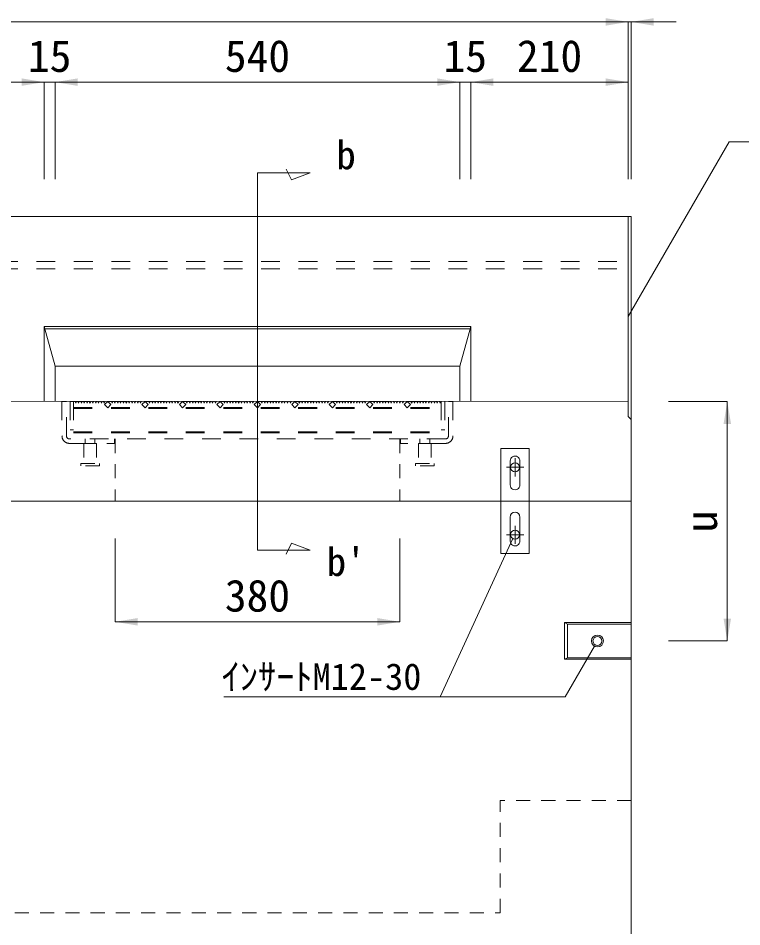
# Model space of a CAD drawing. Units: millimetres at full size. Extents: x 50430 to 101606, y 69050 to 91573.
# Drawn here: x 95317 to 96284, y 86628 to 87842 of the extents above; entities that cross this region are included whole.
import ezdxf
from ezdxf.enums import TextEntityAlignment as Align

# ---------------------------------------------------------------- set-up
doc = ezdxf.new("R2010")
doc.units = ezdxf.units.MM
doc.header["$LTSCALE"] = 50
for name, pattern in [('USER1', [0.675, 0.375, -0.3]), ('USER3', [1, 0.5, -0.5]), ('USER4', [0.675, 0.375, -0.3]), ('USER5', [1, 0.5, -0.5])]:
    doc.linetypes.add(name, pattern=pattern)
for name, color, linetype, lineweight in [('インサート', 3, 'USER1', 9), ('グレーチング', 7, 'USER1', 5), ('ジョイントプレート', 3, 'Continuous', 9), ('寸法線', 7, 'Continuous', 13), ('引出線', 4, 'Continuous', 13), ('本体', 2, 'Continuous', 9), ('補助線', 8, 'Continuous', 9), ('ｲﾝｻｰﾄ', 3, 'Continuous', 9)]:
    doc.layers.add(name, color=color, linetype=linetype, lineweight=lineweight)
doc.styles.add('ＭＳ ゴシック', font='')
doc.styles.get('ＭＳ ゴシック').set_extended_font_data('MS Gothic')

# ---------------------------------------------------------------- blocks, each defined once
blk = doc.blocks.new('filled_arrow')
at = {"color": 0, "linetype": 'Continuous', "lineweight": -2}
blk.add_solid([(7.5, 1.25), (0, 0), (7.5, -1.25)], dxfattribs=at)

msp = doc.modelspace()

# ---------------------------------------------------------------- hatches: boundary and pattern name
at = {"layer": '引出線'}
msp.add_hatch(color=256, dxfattribs=at).paths.add_polyline_path([(96086.98, 87002.59), (96086.21, 87001.65), (96086.56, 87001.45)])

# ---------------------------------------------------------------- linework, layer by layer
at = {"layer": 'インサート', "linetype": 'USER4'}
for p, q in [((95404.98, 87273.47), (95404.98, 87246.47)), ((95404.98, 87273.47), (95421.98, 87273.47)), ((95421.98, 87273.47), (95421.98, 87246.47)), ((95851.98, 87273.47), (95851.98, 87246.47)), ((95851.98, 87273.47), (95868.98, 87273.47)), ((95868.98, 87273.47), (95868.98, 87246.47)), ((95400.98, 87243.47), (95400.98, 87246.47)), ((95400.98, 87246.47), (95425.98, 87246.47)), ((95425.98, 87243.47), (95400.98, 87243.47)), ((95425.98, 87246.47), (95425.98, 87243.47)), ((95847.98, 87243.47), (95847.98, 87246.47)), ((95847.98, 87246.47), (95872.98, 87246.47)), ((95872.98, 87243.47), (95847.98, 87243.47)), ((95872.98, 87246.47), (95872.98, 87243.47))]:
    msp.add_line(p, q, dxfattribs=at)
at = {"layer": 'インサート', "linetype": 'Continuous'}
for radius in [8, 6]:
    msp.add_circle((96090.98, 87009.52), radius, dxfattribs=at)
at = {"layer": 'グレーチング', "linetype": 'USER3'}
for p, q in [((95375.98, 87329.47), (95375.98, 87283.47)), ((95375.98, 87329.47), (95381.98, 87329.47)), ((95381.98, 87283.47), (95381.98, 87329.47)), ((95386.98, 87329.47), (95386.98, 87291.47)), ((95386.98, 87329.47), (95886.98, 87329.47)), ((95391.48, 87329.47), (95391.48, 87279.47)), ((95393.48, 87329.47), (95394.38, 87327.37)), ((95394.38, 87327.37), (95395.28, 87329.47)), ((95397.28, 87329.47), (95398.18, 87327.37)), ((95398.18, 87327.37), (95399.08, 87329.47)), ((95401.08, 87329.47), (95401.98, 87327.37)), ((95401.98, 87327.37), (95402.88, 87329.47)), ((95404.88, 87329.47), (95405.78, 87327.37)), ((95405.78, 87327.37), (95406.68, 87329.47)), ((95408.68, 87329.47), (95409.58, 87327.37)), ((95409.58, 87327.37), (95410.48, 87329.47)), ((95412.48, 87329.47), (95413.38, 87327.37)), ((95413.38, 87327.37), (95414.28, 87329.47)), ((95416.28, 87329.47), (95417.18, 87327.37)), ((95417.18, 87327.37), (95418.08, 87329.47)), ((95420.08, 87329.47), (95420.98, 87327.37)), ((95420.98, 87327.37), (95421.88, 87329.47)), ((95423.88, 87329.47), (95424.78, 87327.37)), ((95424.78, 87327.37), (95425.68, 87329.47)), ((95427.68, 87329.47), (95428.58, 87327.37)), ((95428.58, 87327.37), (95429.48, 87329.47)), ((95431.48, 87329.47), (95432.38, 87327.37)), ((95432.38, 87327.37), (95433.28, 87329.47)), ((95436.98, 87329.47), (95432.74, 87325.23)), ((95432.74, 87325.23), (95436.98, 87320.99)), ((95441.23, 87325.23), (95436.98, 87329.47)), ((95436.98, 87320.99), (95441.23, 87325.23)), ((95441.98, 87329.47), (95442.88, 87327.37)), ((95442.88, 87327.37), (95443.78, 87329.47)), ((95445.78, 87329.47), (95446.68, 87327.37)), ((95446.68, 87327.37), (95447.58, 87329.47)), ((95449.58, 87329.47), (95450.48, 87327.37)), ((95450.48, 87327.37), (95451.38, 87329.47)), ((95453.38, 87329.47), (95454.28, 87327.37)), ((95454.28, 87327.37), (95455.18, 87329.47)), ((95457.18, 87329.47), (95458.08, 87327.37)), ((95458.08, 87327.37), (95458.98, 87329.47)), ((95460.98, 87329.47), (95461.88, 87327.37)), ((95461.88, 87327.37), (95462.78, 87329.47)), ((95464.78, 87329.47), (95465.68, 87327.37)), ((95465.68, 87327.37), (95466.58, 87329.47)), ((95468.58, 87329.47), (95469.48, 87327.37)), ((95469.48, 87327.37), (95470.38, 87329.47)), ((95472.38, 87329.47), (95473.28, 87327.37)), ((95473.28, 87327.37), (95474.18, 87329.47)), ((95476.18, 87329.47), (95477.08, 87327.37)), ((95477.08, 87327.37), (95477.98, 87329.47)), ((95479.98, 87329.47), (95480.88, 87327.37)), ((95480.88, 87327.37), (95481.78, 87329.47)), ((95486.98, 87329.47), (95482.74, 87325.23)), ((95482.74, 87325.23), (95486.98, 87320.99)), ((95491.23, 87325.23), (95486.98, 87329.47)), ((95486.98, 87320.99), (95491.23, 87325.23)), ((95491.98, 87329.47), (95492.88, 87327.37)), ((95492.88, 87327.37), (95493.78, 87329.47)), ((95495.78, 87329.47), (95496.68, 87327.37)), ((95496.68, 87327.37), (95497.58, 87329.47)), ((95499.58, 87329.47), (95500.48, 87327.37)), ((95500.48, 87327.37), (95501.38, 87329.47)), ((95503.38, 87329.47), (95504.28, 87327.37)), ((95504.28, 87327.37), (95505.18, 87329.47)), ((95507.18, 87329.47), (95508.08, 87327.37)), ((95508.08, 87327.37), (95508.98, 87329.47)), ((95510.98, 87329.47), (95511.88, 87327.37)), ((95511.88, 87327.37), (95512.78, 87329.47)), ((95514.78, 87329.47), (95515.68, 87327.37)), ((95515.68, 87327.37), (95516.58, 87329.47)), ((95518.58, 87329.47), (95519.48, 87327.37)), ((95519.48, 87327.37), (95520.38, 87329.47)), ((95522.38, 87329.47), (95523.28, 87327.37)), ((95523.28, 87327.37), (95524.18, 87329.47)), ((95526.18, 87329.47), (95527.08, 87327.37)), ((95527.08, 87327.37), (95527.98, 87329.47)), ((95529.98, 87329.47), (95530.88, 87327.37)), ((95530.88, 87327.37), (95531.78, 87329.47)), ((95536.98, 87329.47), (95532.74, 87325.23)), ((95532.74, 87325.23), (95536.98, 87320.99)), ((95541.23, 87325.23), (95536.98, 87329.47)), ((95536.98, 87320.99), (95541.23, 87325.23)), ((95541.98, 87329.47), (95542.88, 87327.37)), ((95542.88, 87327.37), (95543.78, 87329.47)), ((95545.78, 87329.47), (95546.68, 87327.37)), ((95546.68, 87327.37), (95547.58, 87329.47)), ((95549.58, 87329.47), (95550.48, 87327.37)), ((95550.48, 87327.37), (95551.38, 87329.47)), ((95553.38, 87329.47), (95554.28, 87327.37)), ((95554.28, 87327.37), (95555.18, 87329.47)), ((95557.18, 87329.47), (95558.08, 87327.37)), ((95558.08, 87327.37), (95558.98, 87329.47)), ((95560.98, 87329.47), (95561.88, 87327.37)), ((95561.88, 87327.37), (95562.78, 87329.47)), ((95564.78, 87329.47), (95565.68, 87327.37)), ((95565.68, 87327.37), (95566.58, 87329.47)), ((95568.58, 87329.47), (95569.48, 87327.37)), ((95569.48, 87327.37), (95570.38, 87329.47)), ((95572.38, 87329.47), (95573.28, 87327.37)), ((95573.28, 87327.37), (95574.18, 87329.47)), ((95576.18, 87329.47), (95577.08, 87327.37)), ((95577.08, 87327.37), (95577.98, 87329.47)), ((95579.98, 87329.47), (95580.88, 87327.37)), ((95580.88, 87327.37), (95581.78, 87329.47)), ((95586.98, 87329.47), (95582.74, 87325.23)), ((95582.74, 87325.23), (95586.98, 87320.99)), ((95591.23, 87325.23), (95586.98, 87329.47)), ((95586.98, 87320.99), (95591.23, 87325.23)), ((95591.98, 87329.47), (95592.88, 87327.37)), ((95592.88, 87327.37), (95593.78, 87329.47)), ((95595.78, 87329.47), (95596.68, 87327.37)), ((95596.68, 87327.37), (95597.58, 87329.47)), ((95599.58, 87329.47), (95600.48, 87327.37)), ((95600.48, 87327.37), (95601.38, 87329.47)), ((95603.38, 87329.47), (95604.28, 87327.37)), ((95604.28, 87327.37), (95605.18, 87329.47)), ((95607.18, 87329.47), (95608.08, 87327.37)), ((95608.08, 87327.37), (95608.98, 87329.47)), ((95610.98, 87329.47), (95611.88, 87327.37)), ((95611.88, 87327.37), (95612.78, 87329.47)), ((95614.78, 87329.47), (95615.68, 87327.37)), ((95615.68, 87327.37), (95616.58, 87329.47)), ((95618.58, 87329.47), (95619.48, 87327.37)), ((95619.48, 87327.37), (95620.38, 87329.47)), ((95622.38, 87329.47), (95623.28, 87327.37)), ((95623.28, 87327.37), (95624.18, 87329.47)), ((95626.18, 87329.47), (95627.08, 87327.37)), ((95627.08, 87327.37), (95627.98, 87329.47)), ((95629.98, 87329.47), (95630.88, 87327.37)), ((95630.88, 87327.37), (95631.78, 87329.47)), ((95636.98, 87329.47), (95632.74, 87325.23)), ((95632.74, 87325.23), (95636.98, 87320.99)), ((95641.23, 87325.23), (95636.98, 87329.47)), ((95636.98, 87320.99), (95641.23, 87325.23)), ((95641.98, 87329.47), (95642.88, 87327.37)), ((95642.88, 87327.37), (95643.78, 87329.47)), ((95645.78, 87329.47), (95646.68, 87327.37)), ((95646.68, 87327.37), (95647.58, 87329.47)), ((95649.58, 87329.47), (95650.48, 87327.37)), ((95650.48, 87327.37), (95651.38, 87329.47)), ((95653.38, 87329.47), (95654.28, 87327.37)), ((95654.28, 87327.37), (95655.18, 87329.47)), ((95657.18, 87329.47), (95658.08, 87327.37)), ((95658.08, 87327.37), (95658.98, 87329.47)), ((95660.98, 87329.47), (95661.88, 87327.37)), ((95661.88, 87327.37), (95662.78, 87329.47)), ((95664.78, 87329.47), (95665.68, 87327.37)), ((95665.68, 87327.37), (95666.58, 87329.47)), ((95668.58, 87329.47), (95669.48, 87327.37)), ((95669.48, 87327.37), (95670.38, 87329.47)), ((95672.38, 87329.47), (95673.28, 87327.37)), ((95673.28, 87327.37), (95674.18, 87329.47)), ((95676.18, 87329.47), (95677.08, 87327.37)), ((95677.08, 87327.37), (95677.98, 87329.47)), ((95679.98, 87329.47), (95680.88, 87327.37)), ((95680.88, 87327.37), (95681.78, 87329.47)), ((95686.98, 87329.47), (95682.74, 87325.23)), ((95682.74, 87325.23), (95686.98, 87320.99)), ((95691.22, 87325.23), (95686.98, 87329.47)), ((95686.98, 87320.99), (95691.22, 87325.23)), ((95691.98, 87329.47), (95692.88, 87327.37)), ((95692.88, 87327.37), (95693.78, 87329.47)), ((95695.78, 87329.47), (95696.68, 87327.37)), ((95696.68, 87327.37), (95697.58, 87329.47)), ((95699.58, 87329.47), (95700.48, 87327.37)), ((95700.48, 87327.37), (95701.38, 87329.47)), ((95703.38, 87329.47), (95704.28, 87327.37)), ((95704.28, 87327.37), (95705.18, 87329.47)), ((95707.18, 87329.47), (95708.08, 87327.37)), ((95708.08, 87327.37), (95708.98, 87329.47)), ((95710.98, 87329.47), (95711.88, 87327.37)), ((95711.88, 87327.37), (95712.78, 87329.47)), ((95714.78, 87329.47), (95715.68, 87327.37)), ((95715.68, 87327.37), (95716.58, 87329.47)), ((95718.58, 87329.47), (95719.48, 87327.37)), ((95719.48, 87327.37), (95720.38, 87329.47)), ((95722.38, 87329.47), (95723.28, 87327.37)), ((95723.28, 87327.37), (95724.18, 87329.47)), ((95726.18, 87329.47), (95727.08, 87327.37)), ((95727.08, 87327.37), (95727.98, 87329.47)), ((95729.98, 87329.47), (95730.88, 87327.37)), ((95730.88, 87327.37), (95731.78, 87329.47)), ((95736.98, 87329.47), (95732.74, 87325.23)), ((95732.74, 87325.23), (95736.98, 87320.99)), ((95741.22, 87325.23), (95736.98, 87329.47)), ((95736.98, 87320.99), (95741.22, 87325.23)), ((95741.98, 87329.47), (95742.88, 87327.37)), ((95742.88, 87327.37), (95743.78, 87329.47)), ((95745.78, 87329.47), (95746.68, 87327.37)), ((95746.68, 87327.37), (95747.58, 87329.47)), ((95749.58, 87329.47), (95750.48, 87327.37)), ((95750.48, 87327.37), (95751.38, 87329.47)), ((95753.38, 87329.47), (95754.28, 87327.37)), ((95754.28, 87327.37), (95755.18, 87329.47)), ((95757.18, 87329.47), (95758.08, 87327.37)), ((95758.08, 87327.37), (95758.98, 87329.47)), ((95760.98, 87329.47), (95761.88, 87327.37)), ((95761.88, 87327.37), (95762.78, 87329.47)), ((95764.78, 87329.47), (95765.68, 87327.37)), ((95765.68, 87327.37), (95766.58, 87329.47)), ((95768.58, 87329.47), (95769.48, 87327.37)), ((95769.48, 87327.37), (95770.38, 87329.47)), ((95772.38, 87329.47), (95773.28, 87327.37)), ((95773.28, 87327.37), (95774.18, 87329.47)), ((95776.18, 87329.47), (95777.08, 87327.37)), ((95777.08, 87327.37), (95777.98, 87329.47)), ((95779.98, 87329.47), (95780.88, 87327.37)), ((95780.88, 87327.37), (95781.78, 87329.47)), ((95786.98, 87329.47), (95782.74, 87325.23)), ((95782.74, 87325.23), (95786.98, 87320.99)), ((95791.22, 87325.23), (95786.98, 87329.47)), ((95786.98, 87320.99), (95791.22, 87325.23)), ((95791.98, 87329.47), (95792.88, 87327.37)), ((95792.88, 87327.37), (95793.78, 87329.47)), ((95795.78, 87329.47), (95796.68, 87327.37)), ((95796.68, 87327.37), (95797.58, 87329.47)), ((95799.58, 87329.47), (95800.48, 87327.37)), ((95800.48, 87327.37), (95801.38, 87329.47)), ((95803.38, 87329.47), (95804.28, 87327.37)), ((95804.28, 87327.37), (95805.18, 87329.47)), ((95807.18, 87329.47), (95808.08, 87327.37)), ((95808.08, 87327.37), (95808.98, 87329.47)), ((95810.98, 87329.47), (95811.88, 87327.37)), ((95811.88, 87327.37), (95812.78, 87329.47)), ((95814.78, 87329.47), (95815.68, 87327.37)), ((95815.68, 87327.37), (95816.58, 87329.47)), ((95818.58, 87329.47), (95819.48, 87327.37)), ((95819.48, 87327.37), (95820.38, 87329.47)), ((95822.38, 87329.47), (95823.28, 87327.37)), ((95823.28, 87327.37), (95824.18, 87329.47)), ((95826.18, 87329.47), (95827.08, 87327.37)), ((95827.08, 87327.37), (95827.98, 87329.47)), ((95829.98, 87329.47), (95830.88, 87327.37)), ((95830.88, 87327.37), (95831.78, 87329.47)), ((95836.98, 87329.47), (95832.74, 87325.23)), ((95832.74, 87325.23), (95836.98, 87320.99)), ((95841.22, 87325.23), (95836.98, 87329.47)), ((95836.98, 87320.99), (95841.22, 87325.23)), ((95841.98, 87329.47), (95842.88, 87327.37)), ((95842.88, 87327.37), (95843.78, 87329.47)), ((95845.78, 87329.47), (95846.68, 87327.37)), ((95846.68, 87327.37), (95847.58, 87329.47)), ((95849.58, 87329.47), (95850.48, 87327.37)), ((95850.48, 87327.37), (95851.38, 87329.47)), ((95853.38, 87329.47), (95854.28, 87327.37)), ((95854.28, 87327.37), (95855.18, 87329.47)), ((95857.18, 87329.47), (95858.08, 87327.37)), ((95858.08, 87327.37), (95858.98, 87329.47)), ((95860.98, 87329.47), (95861.88, 87327.37)), ((95861.88, 87327.37), (95862.78, 87329.47)), ((95864.78, 87329.47), (95865.68, 87327.37)), ((95865.68, 87327.37), (95866.58, 87329.47)), ((95868.58, 87329.47), (95869.48, 87327.37)), ((95869.48, 87327.37), (95870.38, 87329.47)), ((95872.38, 87329.47), (95873.28, 87327.37)), ((95873.28, 87327.37), (95874.18, 87329.47)), ((95876.18, 87329.47), (95877.08, 87327.37)), ((95877.08, 87327.37), (95877.98, 87329.47)), ((95879.98, 87329.47), (95880.88, 87327.37)), ((95880.88, 87327.37), (95881.78, 87329.47)), ((95882.48, 87329.47), (95882.48, 87279.47)), ((95886.98, 87329.47), (95886.98, 87291.47)), ((95891.98, 87283.47), (95891.98, 87329.47)), ((95897.98, 87329.47), (95891.98, 87329.47)), ((95897.98, 87329.47), (95897.98, 87283.47)), ((95391.48, 87321.47), (95882.48, 87321.47)), ((95391.48, 87319.97), (95882.48, 87319.97)), ((95386.98, 87291.47), (95391.48, 87291.47)), ((95391.48, 87288.97), (95882.48, 87288.97)), ((95391.48, 87287.47), (95882.48, 87287.47)), ((95886.98, 87291.47), (95882.48, 87291.47)), ((95887.98, 87279.47), (95385.98, 87279.47)), ((95406.98, 87279.47), (95406.98, 87273.47)), ((95419.98, 87279.47), (95419.98, 87273.47)), ((95445.98, 87273.47), (95445.98, 87279.47)), ((95827.98, 87273.47), (95827.98, 87279.47)), ((95853.98, 87279.47), (95853.98, 87273.47)), ((95866.98, 87279.47), (95866.98, 87273.47)), ((95385.98, 87273.47), (95445.98, 87273.47)), ((95887.98, 87273.47), (95827.98, 87273.47))]:
    msp.add_line(p, q, dxfattribs=at)
for centre, radius, start, end in [((95385.98, 87283.47), 10, 180, 270), ((95385.98, 87283.47), 4, 180, 270), ((95887.98, 87283.47), 4, 270, 0), ((95887.98, 87283.47), 10, 270, 0)]:
    msp.add_arc(centre, radius, start, end, dxfattribs=at)
at = {"layer": 'ジョイントプレート'}
for p, q in [((95974.48, 87218.02), (95974.48, 87250.02)), ((95987.48, 87250.02), (95987.48, 87218.02)), ((95974.48, 87175.02), (95974.48, 87143.02)), ((95987.48, 87143.02), (95987.48, 87175.02))]:
    msp.add_line(p, q, dxfattribs=at)
msp.add_lwpolyline([(95999.98, 87126.52), (95999.98, 87266.52), (95961.98, 87266.52), (95961.98, 87126.52)], close=True, dxfattribs=at)
for centre, start, end in [((95980.98, 87250.02), 359.99346, 180.00654), ((95980.98, 87218.02), 179.99346, 0.00654), ((95980.98, 87175.02), 0, 180), ((95980.98, 87143.02), 179.99952, 0.00048)]:
    msp.add_arc(centre, 6.5, start, end, dxfattribs=at)
at = {"layer": '寸法線'}
for p, q in [((95141.98, 87836.52), (96131.98, 87836.52)), ((96071.98, 87836.52), (96195.98, 87836.52)), ((96131.98, 87626.52), (96131.98, 87836.52)), ((96131.98, 87626.52), (96131.98, 87836.52)), ((96135.98, 87626.52), (96135.98, 87836.52)), ((95351.98, 87756.08), (95141.98, 87756.08)), ((95426.98, 87756.08), (95291.98, 87756.08)), ((95351.98, 87626.52), (95351.98, 87756.08)), ((95351.98, 87626.52), (95351.98, 87756.08)), ((95366.98, 87756.08), (95906.98, 87756.08)), ((95366.98, 87626.52), (95366.98, 87756.08)), ((95366.98, 87626.52), (95366.98, 87756.08)), ((95846.98, 87756.08), (95981.98, 87756.08)), ((95906.98, 87626.52), (95906.98, 87756.08)), ((95906.98, 87626.52), (95906.98, 87756.08)), ((95921.98, 87626.52), (95921.98, 87756.08)), ((95921.98, 87756.08), (96131.98, 87756.08)), ((95921.98, 87626.52), (95921.98, 87756.08)), ((96131.98, 87626.52), (96131.98, 87756.08)), ((96185.98, 87329.51), (96264.31, 87329.51)), ((96264.31, 87329.51), (96264.31, 87009.52)), ((95446.98, 87146.52), (95446.98, 87035.15)), ((95826.98, 87146.52), (95826.98, 87035.15)), ((95446.98, 87035.15), (95826.98, 87035.15)), ((96185.98, 87009.52), (96264.31, 87009.52))]:
    msp.add_line(p, q, dxfattribs=at)
at = {"layer": '寸法線', "lineweight": 9}
for p, q in [((95682.48, 87625.54), (95675.32, 87639.86)), ((95636.98, 87634.74), (95636.98, 87130.82)), ((95636.98, 87634.74), (95707.23, 87634.74)), ((95707.23, 87634.74), (95682.48, 87625.54)), ((95636.98, 87130.82), (95707.23, 87130.82)), ((95682.48, 87140.02), (95675.32, 87125.7)), ((95707.23, 87130.82), (95682.48, 87140.02))]:
    msp.add_line(p, q, dxfattribs=at)
at = {"layer": '引出線'}
for points in [[(96131.98, 87443.01), (96266.8, 87676.52), (96621.87, 87676.52)], [(95977.98, 87146.32), (95880.86, 86934.8), (95592.22, 86934.8)], [(96086.98, 87002.59), (96047.85, 86934.8), (95880.86, 86934.8)]]:
    msp.add_lwpolyline(points, dxfattribs=at)
msp.add_lwpolyline([(96086.98, 87002.59), (96086.21, 87001.65), (96086.56, 87001.45)], close=True, dxfattribs=at)
at = {"layer": '本体', "lineweight": 20}
for p, q in [((95141.98, 87576.52), (96131.98, 87576.52)), ((96131.98, 87309.5), (96131.98, 87576.52)), ((96135.98, 87305.5), (96131.98, 87309.5)), ((96135.98, 86546.52), (96135.98, 87305.5)), ((95137.98, 87196.52), (96135.98, 87196.52))]:
    msp.add_line(p, q, dxfattribs=at)
at = {"layer": '本体', "linetype": 'USER5'}
for p, q in [((95141.98, 87516.52), (96131.98, 87516.52)), ((95141.98, 87506.52), (96131.98, 87506.52))]:
    msp.add_line(p, q, dxfattribs=at)
at = {"layer": '本体'}
for p, q in [((95351.98, 87429.51), (95921.98, 87429.51)), ((95351.98, 87429.51), (95351.98, 87329.51)), ((95366.98, 87376.52), (95351.98, 87429.51)), ((95906.98, 87376.52), (95921.98, 87429.51)), ((95921.98, 87429.51), (95921.98, 87329.51)), ((95366.98, 87376.52), (95906.98, 87376.52)), ((95366.98, 87376.52), (95366.98, 87329.51)), ((95906.98, 87376.52), (95906.98, 87329.51)), ((95141.98, 87329.52), (96131.98, 87330.02))]:
    msp.add_line(p, q, dxfattribs=at)
at = {"layer": '本体', "color": 4, "lineweight": 5}
for p, q in [((95352.83, 87426.51), (95921.13, 87426.51)), ((96135.98, 87034.02), (96046.98, 87034.02)), ((96050.98, 87032.02), (96046.98, 87034.02)), ((96046.98, 87034.02), (96046.98, 86985.02)), ((96135.98, 87032.02), (96050.98, 87032.02)), ((96050.98, 87032.02), (96050.98, 86987.02)), ((96050.98, 86987.02), (96046.98, 86985.02)), ((96046.98, 86985.02), (96135.98, 86985.02)), ((96050.98, 86987.02), (96135.98, 86987.02))]:
    msp.add_line(p, q, dxfattribs=at)
at = {"layer": '本体', "linetype": 'USER1'}
for p, q in [((95446.98, 87279.4), (95446.98, 87196.52)), ((95826.98, 87279.4), (95826.98, 87196.52)), ((95960.98, 86646.52), (95960.98, 86796.52)), ((96135.98, 86796.52), (95960.98, 86796.52)), ((95312.98, 86646.52), (95960.98, 86646.52))]:
    msp.add_line(p, q, dxfattribs=at)
at = {"layer": '補助線', "lineweight": 13}
for p in [(96131.98, 87576.52), (96135.98, 87305.5)]:
    msp.add_line(p, (96135.98, 87576.52), dxfattribs=at)
at = {"layer": '補助線'}
for p, q in [((95980.98, 87253.56), (95980.98, 87229.48)), ((95969.38, 87241.52), (95992.59, 87241.52)), ((95980.98, 87163.55), (95980.98, 87139.48)), ((95969.38, 87151.52), (95992.59, 87151.52))]:
    msp.add_line(p, q, dxfattribs=at)
at = {"layer": 'ｲﾝｻｰﾄ'}
for centre in [(95980.98, 87241.52), (95980.98, 87151.52)]:
    msp.add_circle(centre, 6, dxfattribs=at)

# ---------------------------------------------------------------- block references
at = {"layer": '寸法線', "xscale": 4, "yscale": 4}
for p, rotation in [((96131.98, 87836.52), 180), ((96131.98, 87836.52), 180), ((95351.98, 87756.08), 180), ((95351.98, 87756.08), 180), ((95906.98, 87756.08), 180), ((95906.98, 87756.08), 180), ((96131.98, 87756.08), 180), ((96264.31, 87329.51), 270), ((95826.98, 87035.15), 180), ((96264.31, 87009.52), 90)]:
    msp.add_blockref('filled_arrow', p, dxfattribs=dict(at, rotation=rotation))
for p in [(96135.98, 87836.52), (95366.98, 87756.08), (95366.98, 87756.08), (95921.98, 87756.08), (95921.98, 87756.08), (95446.98, 87035.15)]:
    msp.add_blockref('filled_arrow', p, dxfattribs=at)
at = {"layer": '引出線', "xscale": 0.16, "yscale": 0.16}
for p, rotation in [((96131.98, 87443.01), 60), ((95977.98, 87146.32), 245.3)]:
    msp.add_blockref('filled_arrow', p, dxfattribs=dict(at, rotation=rotation))

# ---------------------------------------------------------------- texts
at = {"layer": '寸法線', "style": 'ＭＳ ゴシック'}
for s, height, p in [('15', 42.72, (95359.48, 87791.08)), ('540', 42.72, (95636.98, 87791.08)), ('15', 42.72, (95914.48, 87791.08)), ('210', 42.72, (96026.98, 87791.08)), ('b', 37.98, (95755.35, 87658.78)), ("b'", 37.98, (95755.35, 87115.39)), ('380', 42.72, (95636.98, 87070.15))]:
    msp.add_text(s, height=height, dxfattribs=at).set_placement(p, align=Align.MIDDLE_CENTER)
msp.add_text('u', height=42.72, rotation=90, dxfattribs=at).set_placement((96229.31, 87169.52), align=Align.MIDDLE_CENTER)
at = {"layer": '引出線', "style": 'ＭＳ ゴシック'}
msp.add_text('ｲﾝｻｰﾄM12-30', height=35.6, dxfattribs=at).set_placement((95855.86, 86979.8), align=Align.TOP_RIGHT)

doc.saveas('drawing.dxf')
